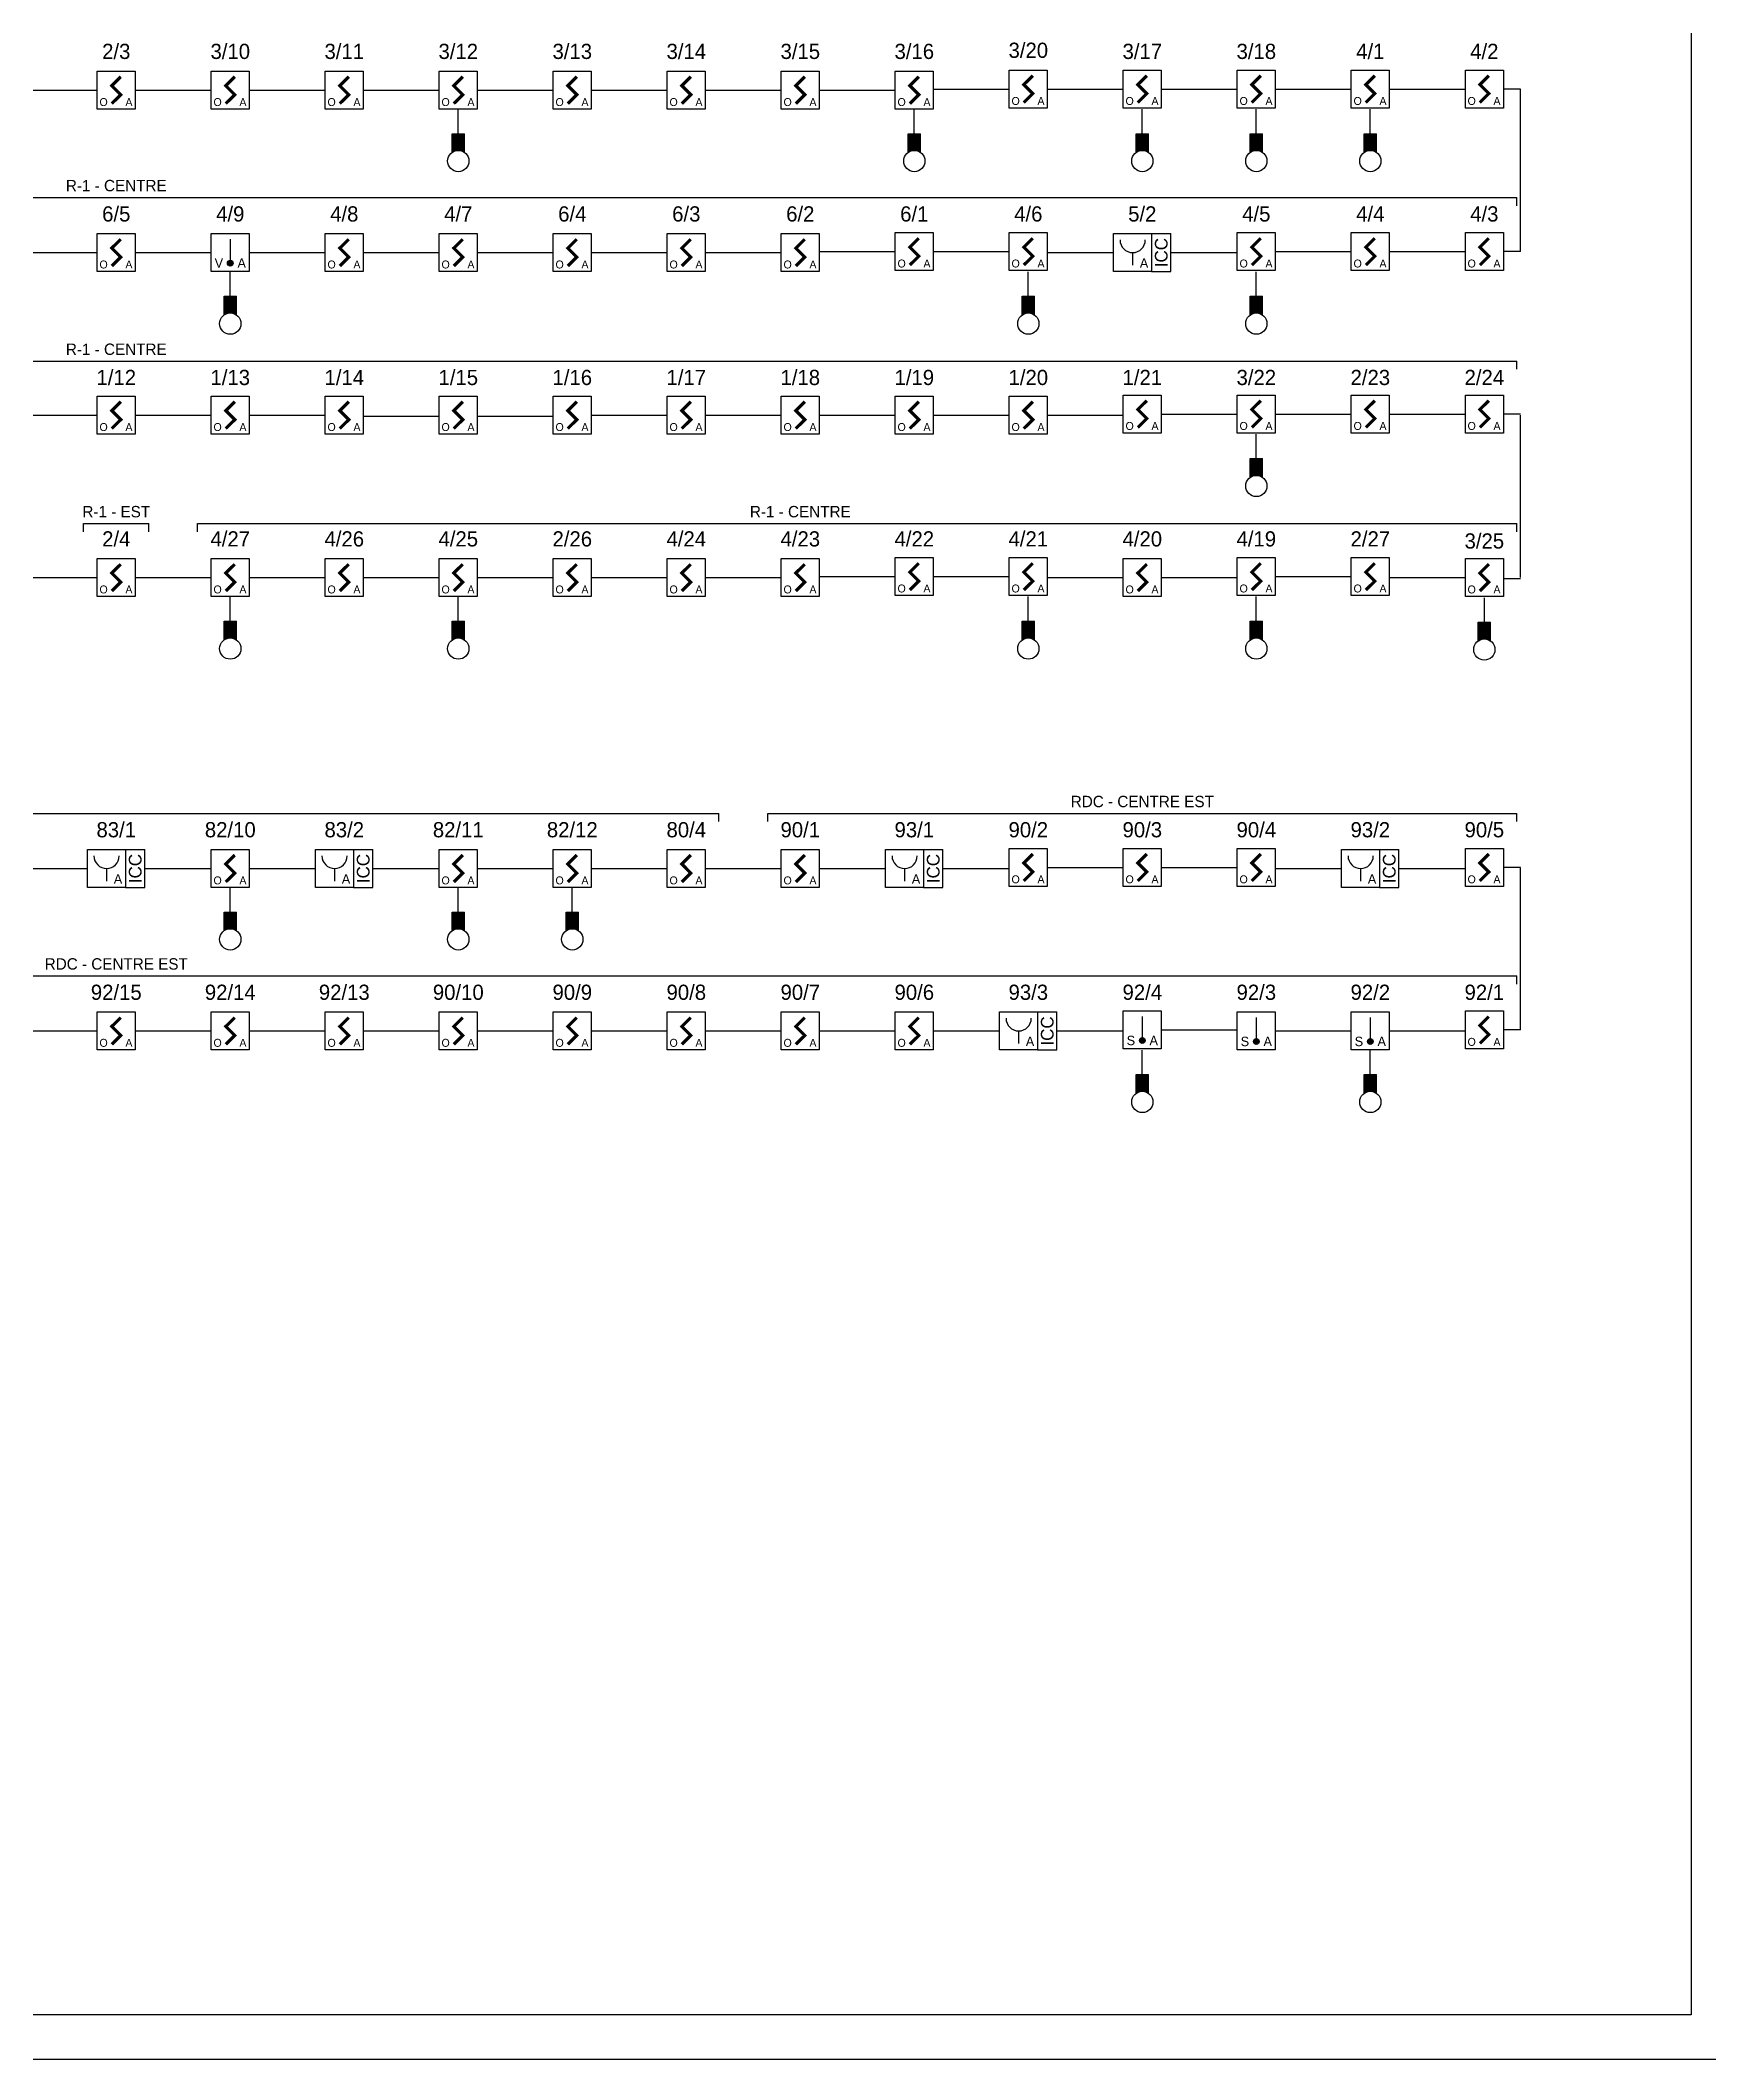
# Model space of a CAD drawing. Header units: millimetres. Extents: x 1942 to 3722, y 1044 to 1602.
# Drawn here: x 3154.9 to 3275.7, y 1043.8 to 1189.9 of the extents above; entities that cross this region are included whole.
import ezdxf
from ezdxf.enums import TextEntityAlignment as Align

# ---------------------------------------------------------------- set-up
doc = ezdxf.new("R2010")
doc.units = ezdxf.units.MM
for name, color, linetype in [('jcc-adressage', 6, 'Continuous'), ('JCC-CABLE1', 3, 'Continuous'), ('JCC-DECLENCHEUR MANUEL', 5, 'Continuous'), ('JCC-DECLENCHEUR MANUEL AVEC ISOLATEUR', 1, 'Continuous'), ('JCC-ELEMENT DEPORTE_4 L DAS', 1, 'Continuous'), ('JCC-INDICATEUR ACTION', 1, 'Continuous'), ('JCC-LOCAUX', 130, 'Continuous'), ('JCC-NIVEAU', 4, 'Continuous'), ('JCC-THERMOSTATIQUE_A', 1, 'Continuous'), ('JCC-THERMOVELOCIMETRIQUE_A', 1, 'Continuous')]:
    doc.layers.add(name, color=color, linetype=linetype)
doc.layers.add('JCC-OPTIQUE', color=1, linetype='Continuous', lineweight=25)
doc.styles.add('LOCAUX', font='romans.shx', dxfattribs={"width": 0.75})
doc.styles.add('TEXTE', font='romans.shx')

# ---------------------------------------------------------------- blocks, each defined once
blk = doc.blocks.new('voa')
blk.add_lwpolyline([(-3, 3), (3, 3), (3, -3), (-3, -3)], close=True)
at = {"const_width": 0.5}
blk.add_lwpolyline([(0.71, 2.12), (-0.71, 0.71), (0.71, -0.71), (-0.71, -2.12)], dxfattribs=at)
at = {"flags": 1}
for tag, p in [('SYMB_GRAPH', (0.67, 7.09)), ('SYMB_VIC', (0, 4.02)), ('SYMB_VISIODEF', (0, 1.25)), ('ADRESSE', (0, -1.5)), ('ZONE', (0, -1.5)), ('IA', (0.12, -0.63)), ('METIER', (0, -3)), ('CENTRALE', (0.44, -8.82)), ('VARIANTE', (0.67, -11.67))]:
    blk.add_attdef(tag, text='', height=2.5, dxfattribs=at).set_placement(p, align=Align.CENTER)
for tag, height, p in [('LIBELLE', 2.5, (0, 4)), ('TYPE', 1.25, (-2, -2.5)), ('TECH', 1.25, (2, -2.5)), ('LIBELLEZONE', 2.5, (0, -6.5))]:
    blk.add_attdef(tag, text='', height=height).set_placement(p, align=Align.CENTER)
blk = doc.blocks.new('indicateur action')
at = {"layer": 'JCC-INDICATEUR ACTION'}
blk.add_hatch(color=0, dxfattribs=at).paths.add_polyline_path([(0.8, -0.05, -0.315344), (-0.8, -0.05), (-0.8, -2.5), (0.8, -2.5)])
at = {"layer": 'JCC-INDICATEUR ACTION', "color": 0}
for p, q in [((-0.8, -0.05), (-0.8, -2.5)), ((0.8, -2.5), (-0.8, -2.5)), ((0.8, -0.05), (0.8, -2.5))]:
    blk.add_line(p, q, dxfattribs=at)
blk.add_circle((0, 1.1), 1.4, dxfattribs=at)
at = {"layer": 'jcc-adressage', "style": 'TEXTE'}
blk.add_attdef('ADRESSE', text='', height=3, dxfattribs=at).set_placement((0, 5), align=Align.MIDDLE)
at = {"layer": 'JCC-LOCAUX', "style": 'LOCAUX', "width": 0.75, "flags": 8}
for p in [(0, 13.75), (0, 11.25), (0, 8.75)]:
    blk.add_attdef('PIECE', text='', height=1.75, dxfattribs=at).set_placement(p, align=Align.MIDDLE)
blk = doc.blocks.new('déclencheur manuel avec isolateur')
at = {"layer": 'JCC-DECLENCHEUR MANUEL AVEC ISOLATEUR', "color": 0}
for p, q in [((2.5, 2.5), (5.02, 2.5)), ((5.02, -2.5), (5.02, 2.5)), ((0, 0), (0, -1.66)), ((2.5, -2.5), (5.02, -2.5))]:
    blk.add_line(p, q, dxfattribs=at)
blk.add_lwpolyline([(-2.5, 2.5), (2.5, 2.5), (2.5, -2.5), (-2.5, -2.5)], close=True, dxfattribs=at)
blk.add_arc((0, 1.66), 1.66, 180, 0, dxfattribs=at)
at = {"layer": 'jcc-adressage', "style": 'TEXTE'}
blk.add_attdef('ADRESSE', text='', height=3, dxfattribs=at).set_placement((0, 5), align=Align.MIDDLE)
at = {"layer": 'JCC-DECLENCHEUR MANUEL AVEC ISOLATEUR', "color": 0}
blk.add_text('ICC', height=1.668, rotation=90, dxfattribs=at).set_placement((3.76, 0), align=Align.MIDDLE_CENTER)
blk.add_text('A', height=1.25, dxfattribs=at).set_placement((1.5, -2), align=Align.CENTER)
at = {"layer": 'JCC-LOCAUX', "style": 'LOCAUX', "width": 0.85, "flags": 8}
for p in [(0, 13.75), (0, 11.25), (0, 8.75)]:
    blk.add_attdef('PIECE', text='', height=1.75, dxfattribs=at).set_placement(p, align=Align.MIDDLE)
blk = doc.blocks.new('thermovelocimetrique_a')
at = {"layer": 'JCC-THERMOVELOCIMETRIQUE_A'}
blk.add_hatch(color=0, dxfattribs=at).paths.add_polyline_path([(0.38, -1.39, 1), (-0.38, -1.39, 1)])
at = {"layer": 'JCC-THERMOVELOCIMETRIQUE_A', "color": 0}
blk.add_line((0, 1.77), (0, -1.02), dxfattribs=at)
blk.add_lwpolyline([(-2.5, 2.5), (2.5, 2.5), (2.5, -2.5), (-2.5, -2.5)], close=True, dxfattribs=at)
blk.add_circle((0, -1.39), 0.378, dxfattribs=at)
at = {"layer": 'jcc-adressage', "style": 'TEXTE'}
blk.add_attdef('ADRESSE', text='', height=3, dxfattribs=at).set_placement((0, 5), align=Align.MIDDLE)
at = {"layer": 'JCC-LOCAUX', "style": 'LOCAUX', "width": 0.75, "flags": 8}
for p in [(0, 13.75), (0, 11.25), (0, 8.75)]:
    blk.add_attdef('PIECE', text='', height=1.75, dxfattribs=at).set_placement(p, align=Align.MIDDLE)
at = {"layer": 'JCC-THERMOVELOCIMETRIQUE_A', "color": 0}
for s, p in [('V', (-1.5, -2)), ('A', (1.5, -2))]:
    blk.add_text(s, height=1.25, dxfattribs=at).set_placement(p, align=Align.CENTER)
blk = doc.blocks.new('thermostatique_a')
at = {"layer": 'JCC-THERMOSTATIQUE_A'}
blk.add_hatch(color=0, dxfattribs=at).paths.add_polyline_path([(0.38, -1.39, 1), (-0.38, -1.39, 1)])
at = {"layer": 'JCC-THERMOSTATIQUE_A', "color": 0}
blk.add_line((0, 1.77), (0, -1.02), dxfattribs=at)
blk.add_lwpolyline([(-2.5, 2.5), (2.5, 2.5), (2.5, -2.5), (-2.5, -2.5)], close=True, dxfattribs=at)
blk.add_circle((0, -1.39), 0.378, dxfattribs=at)
at = {"layer": 'jcc-adressage', "style": 'TEXTE'}
blk.add_attdef('ADRESSE', text='', height=3, dxfattribs=at).set_placement((0, 5), align=Align.MIDDLE)
at = {"layer": 'JCC-LOCAUX', "style": 'LOCAUX', "width": 0.75, "flags": 8}
for p in [(0, 13.75), (0, 11.25), (0, 8.75)]:
    blk.add_attdef('PIECE', text='', height=1.75, dxfattribs=at).set_placement(p, align=Align.MIDDLE)
at = {"layer": 'JCC-THERMOSTATIQUE_A', "color": 0}
for s, p in [('S', (-1.5, -2)), ('A', (1.5, -2))]:
    blk.add_text(s, height=1.25, dxfattribs=at).set_placement(p, align=Align.CENTER)

msp = doc.modelspace()

# ---------------------------------------------------------------- linework, layer by layer
at = {"color": 0}
for points in [[(3476.88, 1043.84), (1941.82, 1043.84), (1941.82, 1602.04), (3476.88, 1602.04)], [(1944.02, 1599.75), (3274.38, 1599.75), (3274.38, 1047.07), (1944.02, 1047.07)]]:
    msp.add_lwpolyline(points, close=True, dxfattribs=at)
at = {"layer": 'JCC-CABLE1'}
for p, q in [((3153.54, 1186.32), (3159.04, 1186.32)), ((3161.79, 1186.32), (3167.29, 1186.32)), ((3170.04, 1186.32), (3175.54, 1186.32)), ((3178.29, 1186.32), (3183.79, 1186.32)), ((3186.54, 1186.32), (3192.04, 1186.32)), ((3194.79, 1186.32), (3200.29, 1186.32)), ((3203.04, 1186.32), (3208.54, 1186.32)), ((3211.29, 1186.32), (3216.79, 1186.32)), ((3219.54, 1186.4), (3225.04, 1186.4)), ((3227.79, 1186.4), (3233.29, 1186.4)), ((3236.04, 1186.4), (3241.54, 1186.4)), ((3244.29, 1186.4), (3249.79, 1186.4)), ((3252.54, 1186.4), (3258.04, 1186.4)), ((3262.03, 1186.4), (3260.79, 1186.4)), ((3262.03, 1174.64), (3262.03, 1186.4)), ((3185.17, 1183.17), (3185.17, 1184.95)), ((3218.17, 1183.17), (3218.17, 1184.95)), ((3234.67, 1183.17), (3234.67, 1184.95)), ((3242.92, 1183.17), (3242.92, 1184.95)), ((3251.17, 1183.17), (3251.17, 1184.95)), ((3153.54, 1174.57), (3159.04, 1174.57)), ((3161.79, 1174.57), (3167.29, 1174.57)), ((3170.04, 1174.57), (3175.54, 1174.57)), ((3178.29, 1174.57), (3183.79, 1174.57)), ((3186.54, 1174.57), (3192.04, 1174.57)), ((3194.79, 1174.57), (3200.29, 1174.57)), ((3203.04, 1174.57), (3208.54, 1174.57)), ((3211.29, 1174.64), (3216.79, 1174.64)), ((3219.54, 1174.64), (3225.04, 1174.64)), ((3227.79, 1174.57), (3232.6, 1174.57)), ((3236.73, 1174.57), (3241.54, 1174.57)), ((3244.29, 1174.64), (3249.79, 1174.64)), ((3252.54, 1174.64), (3258.04, 1174.64)), ((3262.03, 1174.64), (3260.79, 1174.64)), ((3168.67, 1171.42), (3168.67, 1173.19)), ((3226.42, 1171.42), (3226.42, 1173.19)), ((3242.92, 1171.42), (3242.92, 1173.19)), ((3236.04, 1162.89), (3241.54, 1162.89)), ((3244.29, 1162.89), (3249.79, 1162.89)), ((3252.54, 1162.89), (3258.04, 1162.89)), ((3262.03, 1162.89), (3260.79, 1162.89)), ((3153.54, 1162.81), (3159.04, 1162.81)), ((3161.79, 1162.81), (3167.29, 1162.81)), ((3170.04, 1162.81), (3175.54, 1162.81)), ((3178.29, 1162.73), (3183.79, 1162.73)), ((3186.54, 1162.73), (3192.04, 1162.73)), ((3194.79, 1162.81), (3200.29, 1162.81)), ((3203.04, 1162.81), (3208.54, 1162.81)), ((3211.29, 1162.81), (3216.79, 1162.81)), ((3219.54, 1162.81), (3225.04, 1162.81)), ((3227.79, 1162.81), (3233.29, 1162.81)), ((3242.92, 1159.66), (3242.92, 1161.44)), ((3262.03, 1151.06), (3262.03, 1162.81)), ((3153.54, 1151.06), (3159.04, 1151.06)), ((3161.79, 1151.06), (3167.29, 1151.06)), ((3168.67, 1147.91), (3168.67, 1149.68)), ((3170.04, 1151.06), (3175.54, 1151.06)), ((3178.29, 1151.06), (3183.79, 1151.06)), ((3185.17, 1147.91), (3185.17, 1149.68)), ((3186.54, 1151.06), (3192.04, 1151.06)), ((3194.79, 1151.06), (3200.29, 1151.06)), ((3203.04, 1151.06), (3208.54, 1151.06)), ((3211.29, 1151.13), (3216.79, 1151.13)), ((3219.54, 1151.13), (3225.04, 1151.13)), ((3226.42, 1147.91), (3226.42, 1149.68)), ((3227.79, 1151.06), (3233.29, 1151.06)), ((3236.04, 1151.06), (3241.54, 1151.06)), ((3242.92, 1147.91), (3242.92, 1149.68)), ((3244.29, 1151.13), (3249.79, 1151.13)), ((3252.54, 1151.06), (3258.04, 1151.06)), ((3262.03, 1150.98), (3260.79, 1150.98)), ((3259.42, 1147.83), (3259.42, 1149.6)), ((3153.54, 1130.01), (3158.35, 1130.01)), ((3162.48, 1130.01), (3167.29, 1130.01)), ((3170.04, 1130.01), (3174.85, 1130.01)), ((3178.98, 1130.01), (3183.79, 1130.01)), ((3186.54, 1130.01), (3192.04, 1130.01)), ((3194.79, 1130.01), (3200.29, 1130.01)), ((3203.04, 1130.01), (3208.54, 1130.01)), ((3211.29, 1130.01), (3216.1, 1130.01)), ((3220.23, 1130.01), (3225.04, 1130.01)), ((3227.79, 1130.09), (3233.29, 1130.09)), ((3236.04, 1130.09), (3241.54, 1130.09)), ((3244.29, 1130.01), (3249.1, 1130.01)), ((3253.23, 1130.01), (3258.04, 1130.01)), ((3262.03, 1130.09), (3260.79, 1130.09)), ((3262.03, 1118.33), (3262.03, 1130.09)), ((3168.67, 1126.86), (3168.67, 1128.64)), ((3185.17, 1126.86), (3185.17, 1128.64)), ((3193.42, 1126.86), (3193.42, 1128.64)), ((3153.54, 1118.26), (3159.04, 1118.26)), ((3161.79, 1118.26), (3167.29, 1118.26)), ((3170.04, 1118.26), (3175.54, 1118.26)), ((3178.29, 1118.26), (3183.79, 1118.26)), ((3186.54, 1118.26), (3192.04, 1118.26)), ((3194.79, 1118.26), (3200.29, 1118.26)), ((3203.04, 1118.26), (3208.54, 1118.26)), ((3211.29, 1118.26), (3216.79, 1118.26)), ((3219.54, 1118.26), (3224.35, 1118.26)), ((3228.48, 1118.26), (3233.29, 1118.26)), ((3236.04, 1118.33), (3241.54, 1118.33)), ((3244.29, 1118.26), (3249.79, 1118.26)), ((3252.54, 1118.26), (3258.04, 1118.26)), ((3262.03, 1118.33), (3260.79, 1118.33)), ((3234.67, 1115.11), (3234.67, 1116.88)), ((3251.17, 1115.11), (3251.17, 1116.88))]:
    msp.add_line(p, q, dxfattribs=at)
at = {"layer": 'JCC-NIVEAU'}
for p, q in [((3059.06, 1178.55), (3261.78, 1178.55)), ((3261.78, 1177.96), (3261.78, 1178.55)), ((3059.06, 1166.72), (3261.78, 1166.72)), ((3261.78, 1166.13), (3261.78, 1166.72)), ((3158.06, 1154.38), (3158.06, 1154.97)), ((3158.06, 1154.97), (3162.78, 1154.97)), ((3162.78, 1154.38), (3162.78, 1154.97)), ((3166.31, 1154.38), (3166.31, 1154.97)), ((3166.31, 1154.97), (3261.78, 1154.97)), ((3261.78, 1154.38), (3261.78, 1154.97)), ((3059.06, 1134), (3204.03, 1134)), ((3204.03, 1133.41), (3204.03, 1134)), ((3207.56, 1133.41), (3207.56, 1134)), ((3207.56, 1134), (3261.78, 1134)), ((3261.78, 1133.41), (3261.78, 1134)), ((3059.06, 1122.24), (3261.78, 1122.24)), ((3261.78, 1121.65), (3261.78, 1122.24))]:
    msp.add_line(p, q, dxfattribs=at)

# ---------------------------------------------------------------- block references
at = {"layer": 'JCC-DECLENCHEUR MANUEL', "xscale": 0.55, "yscale": 0.55, "zscale": 0.55}
for p in [(3233.97, 1174.57), (3159.72, 1130.01), (3176.22, 1130.01), (3217.47, 1130.01), (3250.47, 1130.01), (3225.72, 1118.26)]:
    msp.add_blockref('déclencheur manuel avec isolateur', p, dxfattribs=at)
at = {"layer": 'JCC-ELEMENT DEPORTE_4 L DAS', "color": 1, "xscale": 0.55, "yscale": 0.55, "zscale": 0.55}
for p in [(3234.67, 1118.33), (3242.92, 1118.26), (3251.17, 1118.26)]:
    msp.add_blockref('thermostatique_a', p, dxfattribs=at)
at = {"layer": 'JCC-INDICATEUR ACTION', "xscale": 0.55, "yscale": 0.55, "zscale": 0.55, "rotation": 180}
for p in [(3185.17, 1181.8), (3218.17, 1181.8), (3234.67, 1181.8), (3242.92, 1181.8), (3251.17, 1181.8), (3168.67, 1170.04), (3226.42, 1170.04), (3242.92, 1170.04), (3242.92, 1158.29), (3168.67, 1146.53), (3185.17, 1146.53), (3226.42, 1146.53), (3242.92, 1146.53), (3259.42, 1146.46), (3168.67, 1125.49), (3185.17, 1125.49), (3193.42, 1125.49), (3234.67, 1113.73), (3251.17, 1113.73)]:
    msp.add_blockref('indicateur action', p, dxfattribs=at)
at = {"layer": 'JCC-OPTIQUE'}
for p, xscale, yscale, zscale in [((3160.42, 1186.32), 0.4583333333334167, 0.4583333333334167, 0.4583333333334167), ((3168.67, 1186.32), 0.4583333333334167, 0.4583333333334167, 0.4583333333334167), ((3176.92, 1186.32), 0.4583333333334167, 0.4583333333334167, 0.4583333333334167), ((3185.17, 1186.32), 0.4583333333334167, 0.4583333333334167, 0.4583333333334167), ((3193.42, 1186.32), 0.4583333333334167, 0.4583333333334167, 0.4583333333334167), ((3201.67, 1186.32), 0.4583333333334167, 0.4583333333334167, 0.4583333333334167), ((3209.92, 1186.32), 0.4583333333334167, 0.4583333333334167, 0.4583333333334167), ((3218.17, 1186.32), 0.4583333333334167, 0.4583333333334167, 0.4583333333334167), ((3226.42, 1186.4), 0.4583333333334167, 0.4583333333334167, 0.4583333333334167), ((3234.67, 1186.4), 0.4583333333334167, 0.4583333333334167, 0.4583333333334167), ((3242.92, 1186.4), 0.4583333333334167, 0.4583333333334167, 0.4583333333334167), ((3251.17, 1186.4), 0.4583333333332917, 0.4583333333332917, 0.4583333333332917), ((3259.42, 1186.4), 0.4583333333332917, 0.4583333333332917, 0.4583333333332917), ((3218.17, 1174.64), 0.4583333333334167, 0.4583333333334167, 0.4583333333334167), ((3226.42, 1174.64), 0.4583333333334167, 0.4583333333334167, 0.4583333333334167), ((3242.92, 1174.64), 0.4583333333334167, 0.4583333333334167, 0.4583333333334167), ((3251.17, 1174.64), 0.4583333333332917, 0.4583333333332917, 0.4583333333332917), ((3259.42, 1174.64), 0.4583333333332917, 0.4583333333332917, 0.4583333333332917), ((3160.42, 1174.57), 0.4583333333334167, 0.4583333333334167, 0.4583333333334167), ((3176.92, 1174.57), 0.4583333333334167, 0.4583333333334167, 0.4583333333334167), ((3185.17, 1174.57), 0.4583333333334167, 0.4583333333334167, 0.4583333333334167), ((3193.42, 1174.57), 0.4583333333334167, 0.4583333333334167, 0.4583333333334167), ((3201.67, 1174.57), 0.4583333333332917, 0.4583333333332917, 0.4583333333332917), ((3209.92, 1174.57), 0.4583333333334167, 0.4583333333334167, 0.4583333333334167), ((3160.42, 1162.81), 0.4583333333334167, 0.4583333333334167, 0.4583333333334167), ((3168.67, 1162.81), 0.4583333333334167, 0.4583333333334167, 0.4583333333334167), ((3176.92, 1162.81), 0.4583333333334167, 0.4583333333334167, 0.4583333333334167), ((3185.17, 1162.81), 0.4583333333334167, 0.4583333333334167, 0.4583333333334167), ((3193.42, 1162.81), 0.4583333333334167, 0.4583333333334167, 0.4583333333334167), ((3201.67, 1162.81), 0.4583333333334167, 0.4583333333334167, 0.4583333333334167), ((3209.92, 1162.81), 0.4583333333334167, 0.4583333333334167, 0.4583333333334167), ((3218.17, 1162.81), 0.4583333333334167, 0.4583333333334167, 0.4583333333334167), ((3226.42, 1162.81), 0.4583333333334167, 0.4583333333334167, 0.4583333333334167), ((3234.67, 1162.89), 0.4583333333334167, 0.4583333333334167, 0.4583333333334167), ((3242.92, 1162.89), 0.4583333333334167, 0.4583333333334167, 0.4583333333334167), ((3251.17, 1162.89), 0.4583333333332917, 0.4583333333332917, 0.4583333333332917), ((3259.42, 1162.89), 0.4583333333334167, 0.4583333333334167, 0.4583333333334167), ((3160.42, 1151.06), 0.4583333333334167, 0.4583333333334167, 0.4583333333334167), ((3168.67, 1151.06), 0.4583333333334167, 0.4583333333334167, 0.4583333333334167), ((3176.92, 1151.06), 0.4583333333334167, 0.4583333333334167, 0.4583333333334167), ((3185.17, 1151.06), 0.4583333333334167, 0.4583333333334167, 0.4583333333334167), ((3193.42, 1151.06), 0.4583333333334167, 0.4583333333334167, 0.4583333333334167), ((3201.67, 1151.06), 0.4583333333334167, 0.4583333333334167, 0.4583333333334167), ((3209.92, 1151.06), 0.4583333333334167, 0.4583333333334167, 0.4583333333334167), ((3218.17, 1151.13), 0.4583333333334167, 0.4583333333334167, 0.4583333333334167), ((3226.42, 1151.13), 0.4583333333334167, 0.4583333333334167, 0.4583333333334167), ((3234.67, 1151.06), 0.4583333333332917, 0.4583333333332917, 0.4583333333332917), ((3242.92, 1151.13), 0.4583333333332917, 0.4583333333332917, 0.4583333333332917), ((3251.17, 1151.13), 0.4583333333332917, 0.4583333333332917, 0.4583333333332917), ((3259.42, 1151.06), 0.4583333333332917, 0.4583333333332917, 0.4583333333332917), ((3168.67, 1130.01), 0.4583333333334167, 0.4583333333334167, 0.4583333333334167), ((3185.17, 1130.01), 0.4583333333334167, 0.4583333333334167, 0.4583333333334167), ((3193.42, 1130.01), 0.4583333333334167, 0.4583333333334167, 0.4583333333334167), ((3201.67, 1130.01), 0.4583333333334167, 0.4583333333334167, 0.4583333333334167), ((3209.92, 1130.01), 0.4583333333334167, 0.4583333333334167, 0.4583333333334167), ((3226.42, 1130.09), 0.4583333333334167, 0.4583333333334167, 0.4583333333334167), ((3234.67, 1130.09), 0.4583333333334167, 0.4583333333334167, 0.4583333333334167), ((3242.92, 1130.09), 0.4583333333332917, 0.4583333333332917, 0.4583333333332917), ((3259.42, 1130.09), 0.4583333333332917, 0.4583333333332917, 0.4583333333332917), ((3160.42, 1118.26), 0.4583333333334167, 0.4583333333334167, 0.4583333333334167), ((3168.67, 1118.26), 0.4583333333334167, 0.4583333333334167, 0.4583333333334167), ((3176.92, 1118.26), 0.4583333333334167, 0.4583333333334167, 0.4583333333334167), ((3185.17, 1118.26), 0.4583333333334167, 0.4583333333334167, 0.4583333333334167), ((3193.42, 1118.26), 0.4583333333334167, 0.4583333333334167, 0.4583333333334167), ((3201.67, 1118.26), 0.4583333333334167, 0.4583333333334167, 0.4583333333334167), ((3209.92, 1118.26), 0.4583333333332917, 0.4583333333332917, 0.4583333333332917), ((3218.17, 1118.26), 0.4583333333332917, 0.4583333333332917, 0.4583333333332917), ((3259.42, 1118.33), 0.4583333333332917, 0.4583333333332917, 0.4583333333332917)]:
    msp.add_blockref('voa', p, dxfattribs=dict(at, xscale=xscale, yscale=yscale, zscale=zscale)).add_auto_attribs({'TECH': 'A', 'TYPE': 'O'})
at = {"layer": 'JCC-THERMOVELOCIMETRIQUE_A', "xscale": 0.55, "yscale": 0.55, "zscale": 0.55}
msp.add_blockref('thermovelocimetrique_a', (3168.67, 1174.57), dxfattribs=at)

# ---------------------------------------------------------------- texts
at = {"layer": 'jcc-adressage'}
for s, p in [('2/3', (3160.42, 1189.15)), ('3/10', (3168.67, 1189.15)), ('3/11', (3176.92, 1189.15)), ('3/12', (3185.17, 1189.15)), ('3/13', (3193.42, 1189.15)), ('3/14', (3201.67, 1189.15)), ('3/15', (3209.92, 1189.15)), ('3/16', (3218.17, 1189.15)), ('3/20', (3226.42, 1189.23)), ('3/17', (3234.67, 1189.15)), ('3/18', (3242.92, 1189.15)), ('4/1', (3251.17, 1189.15)), ('4/2', (3259.42, 1189.15)), ('6/5', (3160.42, 1177.39)), ('4/9', (3168.67, 1177.39)), ('4/8', (3176.92, 1177.39)), ('4/7', (3185.17, 1177.39)), ('6/4', (3193.42, 1177.39)), ('6/3', (3201.67, 1177.39)), ('6/2', (3209.92, 1177.39)), ('6/1', (3218.17, 1177.39)), ('4/6', (3226.42, 1177.39)), ('5/2', (3234.67, 1177.39)), ('4/5', (3242.92, 1177.39)), ('4/4', (3251.17, 1177.39)), ('4/3', (3259.42, 1177.39)), ('1/12', (3160.42, 1165.56)), ('1/13', (3168.67, 1165.56)), ('1/14', (3176.92, 1165.56)), ('1/15', (3185.17, 1165.56)), ('1/16', (3193.42, 1165.56)), ('1/17', (3201.67, 1165.56)), ('1/18', (3209.92, 1165.56)), ('1/19', (3218.17, 1165.56)), ('1/20', (3226.42, 1165.56)), ('1/21', (3234.67, 1165.56)), ('3/22', (3242.92, 1165.56)), ('2/23', (3251.17, 1165.56)), ('2/24', (3259.42, 1165.56)), ('2/4', (3160.42, 1153.88)), ('4/27', (3168.67, 1153.88)), ('4/26', (3176.92, 1153.88)), ('4/25', (3185.17, 1153.88)), ('2/26', (3193.42, 1153.88)), ('4/24', (3201.67, 1153.88)), ('4/23', (3209.92, 1153.88)), ('4/22', (3218.17, 1153.88)), ('4/21', (3226.42, 1153.88)), ('4/20', (3234.67, 1153.88)), ('4/19', (3242.92, 1153.88)), ('2/27', (3251.17, 1153.88)), ('3/25', (3259.42, 1153.73)), ('83/1', (3160.42, 1132.84)), ('82/10', (3168.67, 1132.84)), ('83/2', (3176.92, 1132.84)), ('82/11', (3185.17, 1132.84)), ('82/12', (3193.42, 1132.84)), ('80/4', (3201.67, 1132.84)), ('90/1', (3209.92, 1132.84)), ('93/1', (3218.17, 1132.84)), ('90/2', (3226.42, 1132.84)), ('90/3', (3234.67, 1132.84)), ('90/4', (3242.92, 1132.84)), ('93/2', (3251.17, 1132.84)), ('90/5', (3259.42, 1132.84)), ('92/15', (3160.42, 1121.08)), ('92/14', (3168.67, 1121.08)), ('92/13', (3176.92, 1121.08)), ('90/10', (3185.17, 1121.08)), ('90/9', (3193.42, 1121.08)), ('90/8', (3201.67, 1121.08)), ('90/7', (3209.92, 1121.08)), ('90/6', (3218.17, 1121.08)), ('93/3', (3226.42, 1121.08)), ('92/4', (3234.67, 1121.08)), ('92/3', (3242.92, 1121.08)), ('92/2', (3251.17, 1121.08)), ('92/1', (3259.42, 1121.08))]:
    msp.add_text(s, height=1.1, dxfattribs=at).set_placement(p, align=Align.MIDDLE)
at = {"layer": 'JCC-NIVEAU'}
for s, p in [('R-1 - CENTRE', (3160.42, 1179.42)), ('R-1 - CENTRE', (3160.42, 1167.58)), ('R-1 - EST', (3160.42, 1155.83)), ('R-1 - CENTRE', (3209.92, 1155.83)), ('RDC - CENTRE EST', (3234.67, 1134.86)), ('RDC - CENTRE EST', (3160.42, 1123.11))]:
    msp.add_text(s, height=0.825, dxfattribs=at).set_placement(p, align=Align.MIDDLE)

doc.saveas('drawing.dxf')
